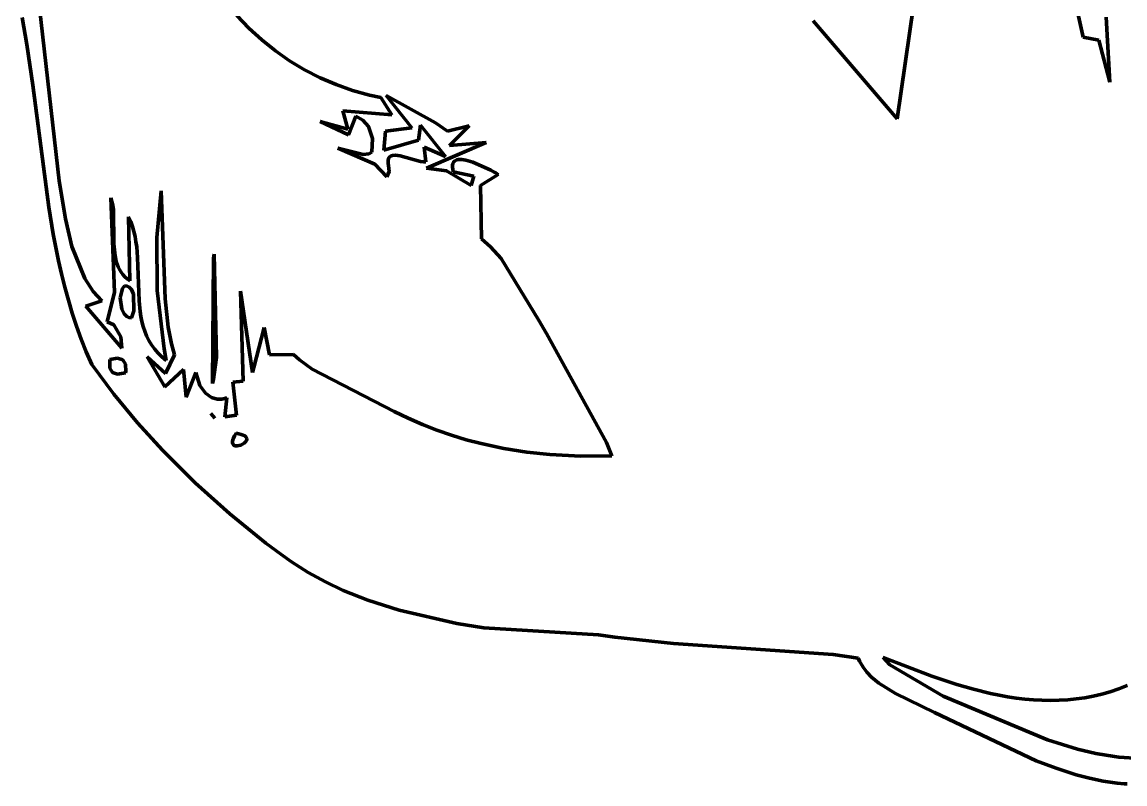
# Model space of a CAD drawing. Header units: millimetres. Extents: x 0 to 11.1, y 0 to 17.3.
# Drawn here: x 6.941 to 8.599, y 2.624 to 3.768 of the extents above; entities that cross this region are included whole.
import ezdxf

# ---------------------------------------------------------------- set-up
doc = ezdxf.new("R2010")
doc.units = ezdxf.units.MM
doc.layers.add('color#010101ff', color=7, linetype='CONTINUOUS', lineweight=100)
doc.layers.add('color#ffffffff', color=7, linetype='CONTINUOUS', lineweight=100)

msp = doc.modelspace()

# ---------------------------------------------------------------- linework, layer by layer
at = {"layer": 'color#010101ff'}
for p, q in [((8.5115, 3.859), (8.5365, 3.7456)), ((6.9675, 3.7895), (6.9971, 3.5297)), ((8.2567, 3.6228), (8.2814, 3.7927)), ((6.9485, 3.7345), (6.9414, 3.7749)), ((7.2823, 3.7589), (7.2641, 3.7779)), ((8.1304, 3.7698), (8.2567, 3.6228)), ((8.5765, 3.6781), (8.5711, 3.7754)), ((7.3017, 3.7413), (7.2823, 3.7589)), ((6.9575, 3.6736), (6.9485, 3.7345)), ((7.3221, 3.7249), (7.3017, 3.7413)), ((8.5365, 3.7456), (8.5598, 3.741)), ((8.5598, 3.741), (8.5765, 3.6781)), ((7.3436, 3.71), (7.3221, 3.7249)), ((7.366, 3.6965), (7.3436, 3.71)), ((7.3893, 3.6846), (7.366, 3.6965)), ((7.4133, 3.6742), (7.3893, 3.6846)), ((6.9814, 3.4902), (6.9575, 3.6736)), ((7.4381, 3.6656), (7.4133, 3.6742)), ((7.4635, 3.6586), (7.4381, 3.6656)), ((7.4807, 3.655), (7.4635, 3.6586)), ((7.497, 3.6287), (7.4807, 3.655)), ((7.5631, 3.617), (7.4888, 3.6578)), ((7.4888, 3.6578), (7.5271, 3.6092)), ((7.431, 3.6074), (7.4238, 3.6347)), ((7.4238, 3.6347), (7.497, 3.6287)), ((7.4323, 3.599), (7.3897, 3.619)), ((7.3897, 3.619), (7.431, 3.6074)), ((7.4429, 3.6267), (7.4323, 3.599)), ((7.4535, 3.6208), (7.4429, 3.6267)), ((7.4621, 3.6112), (7.4535, 3.6208)), ((7.5811, 3.6041), (7.5631, 3.617)), ((7.4681, 3.5932), (7.4621, 3.6112)), ((7.4877, 3.6041), (7.4853, 3.5756)), ((7.5271, 3.6092), (7.4877, 3.6041)), ((7.5371, 3.5908), (7.5402, 3.6135)), ((7.5402, 3.6135), (7.5779, 3.5664)), ((7.6134, 3.6123), (7.5811, 3.6041)), ((7.5841, 3.583), (7.6134, 3.6123)), ((7.4672, 3.5727), (7.4681, 3.5932)), ((7.4853, 3.5756), (7.5371, 3.5908)), ((7.5495, 3.5485), (7.6388, 3.5872)), ((7.6388, 3.5872), (7.5841, 3.583)), ((7.4716, 3.5549), (7.416, 3.5786)), ((7.416, 3.5786), (7.454, 3.569)), ((7.454, 3.569), (7.4625, 3.5701)), ((7.4625, 3.5701), (7.4672, 3.5727)), ((7.4938, 3.5656), (7.4927, 3.5643)), ((7.4951, 3.5666), (7.4938, 3.5656)), ((7.4966, 3.5673), (7.4951, 3.5666)), ((7.4984, 3.5678), (7.4966, 3.5673)), ((7.5025, 3.568), (7.4984, 3.5678)), ((7.5099, 3.567), (7.5025, 3.568)), ((7.5401, 3.5588), (7.5099, 3.567)), ((7.5779, 3.5664), (7.5459, 3.5801)), ((7.5459, 3.5801), (7.5484, 3.5582)), ((7.4896, 3.5356), (7.4716, 3.5549)), ((7.4916, 3.5607), (7.4915, 3.5584)), ((7.4915, 3.5584), (7.4918, 3.5557)), ((7.492, 3.5627), (7.4916, 3.5607)), ((7.4918, 3.5557), (7.4924, 3.5526)), ((7.4927, 3.5643), (7.492, 3.5627)), ((7.4924, 3.5526), (7.493, 3.5438)), ((7.5446, 3.5582), (7.5401, 3.5588)), ((7.5484, 3.5582), (7.5446, 3.5582)), ((7.5793, 3.5446), (7.5495, 3.5485)), ((7.5884, 3.5533), (7.5883, 3.5504)), ((7.5883, 3.5504), (7.5887, 3.5471)), ((7.5889, 3.5557), (7.5884, 3.5533)), ((7.5898, 3.5576), (7.5889, 3.5557)), ((7.5912, 3.5592), (7.5898, 3.5576)), ((7.5928, 3.5604), (7.5912, 3.5592)), ((7.5948, 3.5612), (7.5928, 3.5604)), ((7.5971, 3.5617), (7.5948, 3.5612)), ((7.5997, 3.5619), (7.5971, 3.5617)), ((7.6025, 3.5618), (7.5997, 3.5619)), ((7.6086, 3.5608), (7.6025, 3.5618)), ((7.6188, 3.5578), (7.6086, 3.5608)), ((7.6458, 3.5457), (7.6188, 3.5578)), ((7.493, 3.5438), (7.4896, 3.5356)), ((7.6166, 3.5227), (7.5793, 3.5446)), ((7.5887, 3.5471), (7.5896, 3.5432)), ((7.5896, 3.5432), (7.6206, 3.5369)), ((7.6206, 3.5369), (7.6166, 3.5227)), ((7.6305, 3.5227), (7.6573, 3.5393)), ((7.6512, 3.5428), (7.6458, 3.5457)), ((7.6535, 3.5415), (7.6512, 3.5428)), ((7.6556, 3.5403), (7.6535, 3.5415)), ((7.6573, 3.5393), (7.6556, 3.5403)), ((6.9971, 3.5297), (7.0065, 3.4724)), ((7.1438, 3.4444), (7.1505, 3.5147)), ((7.1505, 3.5147), (7.1565, 3.3524)), ((7.6319, 3.4426), (7.6305, 3.5227)), ((7.0804, 3.3625), (7.0749, 3.504)), ((7.0749, 3.504), (7.0773, 3.4953)), ((6.9882, 3.4498), (6.9814, 3.4902)), ((7.0773, 3.4953), (7.0788, 3.4864)), ((7.0788, 3.4864), (7.0795, 3.435)), ((7.0065, 3.4724), (7.0164, 3.4311)), ((7.1033, 3.3793), (7.1016, 3.4758)), ((7.1016, 3.4758), (7.1047, 3.4686)), ((7.1047, 3.4686), (7.1074, 3.4613)), ((6.992, 3.4297), (6.9882, 3.4498)), ((7.1074, 3.4613), (7.1095, 3.4537)), ((7.1095, 3.4537), (7.1113, 3.4461)), ((7.0795, 3.435), (7.0811, 3.417)), ((7.1113, 3.4461), (7.1126, 3.4382)), ((7.1126, 3.4382), (7.1137, 3.4303)), ((7.1445, 3.365), (7.1438, 3.4444)), ((7.6455, 3.4305), (7.6319, 3.4426)), ((6.9961, 3.4097), (6.992, 3.4297)), ((7.0164, 3.4311), (7.0355, 3.3831)), ((7.0811, 3.417), (7.083, 3.4085)), ((7.1137, 3.4303), (7.1151, 3.4143)), ((7.2289, 3.413), (7.23, 3.4196)), ((7.23, 3.4196), (7.2339, 3.2648)), ((7.6614, 3.4128), (7.6455, 3.4305)), ((7.0007, 3.3898), (6.9961, 3.4097)), ((7.083, 3.4085), (7.086, 3.4004)), ((7.086, 3.4004), (7.0879, 3.3965)), ((7.1151, 3.4143), (7.1172, 3.3492)), ((7.2278, 3.225), (7.2289, 3.413)), ((7.7177, 3.3208), (7.6614, 3.4128)), ((7.0056, 3.37), (7.0007, 3.3898)), ((7.0355, 3.3831), (7.0483, 3.3634)), ((7.0879, 3.3965), (7.0902, 3.3927)), ((7.0902, 3.3927), (7.0928, 3.3891)), ((7.0928, 3.3891), (7.0959, 3.3857)), ((7.0959, 3.3857), (7.0994, 3.3824)), ((7.0994, 3.3824), (7.1033, 3.3793)), ((7.011, 3.3503), (7.0056, 3.37)), ((7.0926, 3.3677), (7.089, 3.3538)), ((7.0956, 3.3721), (7.0926, 3.3677)), ((7.0993, 3.3714), (7.0956, 3.3721)), ((7.1023, 3.3698), (7.0993, 3.3714)), ((7.1059, 3.3662), (7.1023, 3.3698)), ((7.109, 3.3595), (7.1059, 3.3662)), ((7.0169, 3.3307), (7.011, 3.3503)), ((7.0611, 3.3492), (7.0374, 3.3416)), ((7.0483, 3.3634), (7.0611, 3.3492)), ((7.0694, 3.318), (7.0804, 3.3625)), ((7.089, 3.3538), (7.0911, 3.3367)), ((7.1092, 3.3342), (7.109, 3.3595)), ((7.1172, 3.3492), (7.1187, 3.3335)), ((7.1549, 3.2774), (7.1445, 3.365)), ((7.1565, 3.3524), (7.1612, 3.31)), ((7.2735, 3.2285), (7.2696, 3.364)), ((7.2696, 3.364), (7.2879, 3.2415)), ((7.0374, 3.3416), (7.0916, 3.2782)), ((7.0911, 3.3367), (7.0948, 3.3298)), ((7.1058, 3.3238), (7.1092, 3.3342)), ((7.1187, 3.3335), (7.1199, 3.3258)), ((7.0233, 3.3112), (7.0169, 3.3307)), ((7.0791, 3.3134), (7.0694, 3.318)), ((7.0948, 3.3298), (7.0988, 3.3261)), ((7.0988, 3.3261), (7.1021, 3.3245)), ((7.1021, 3.3245), (7.1058, 3.3238)), ((7.1199, 3.3258), (7.1215, 3.3183)), ((7.1215, 3.3183), (7.1234, 3.3109)), ((7.7299, 3.3002), (7.7177, 3.3208)), ((7.0303, 3.2919), (7.0233, 3.3112)), ((7.0899, 3.2951), (7.0791, 3.3134)), ((7.1234, 3.3109), (7.1257, 3.3037)), ((7.1257, 3.3037), (7.1286, 3.2967)), ((7.1612, 3.31), (7.1661, 3.2848)), ((7.2899, 3.2494), (7.3054, 3.3092)), ((7.3054, 3.3092), (7.3133, 3.2684)), ((7.8199, 3.1366), (7.7299, 3.3002)), ((7.0379, 3.2728), (7.0303, 3.2919)), ((7.0916, 3.2782), (7.0899, 3.2951)), ((7.1286, 3.2967), (7.1319, 3.29)), ((7.1319, 3.29), (7.1358, 3.2834)), ((7.1358, 3.2834), (7.1404, 3.2772)), ((7.1661, 3.2848), (7.1704, 3.2681)), ((7.0462, 3.2538), (7.0379, 3.2728)), ((7.1404, 3.2772), (7.1456, 3.2711)), ((7.1456, 3.2711), (7.1515, 3.2654)), ((7.1582, 3.26), (7.1549, 3.2774)), ((7.1704, 3.2681), (7.157, 3.2402)), ((7.3133, 3.2684), (7.3493, 3.2689)), ((7.3493, 3.2689), (7.3584, 3.261)), ((7.0795, 3.2092), (7.0462, 3.2538)), ((7.0734, 3.2614), (7.0731, 3.2594)), ((7.0731, 3.2594), (7.0731, 3.2484)), ((7.085, 3.2634), (7.0734, 3.2614)), ((7.0929, 3.261), (7.085, 3.2634)), ((7.0969, 3.2542), (7.0929, 3.261)), ((7.0972, 3.2431), (7.0969, 3.2542)), ((7.157, 3.2402), (7.1293, 3.2653)), ((7.1293, 3.2653), (7.1559, 3.22)), ((7.1515, 3.2654), (7.1582, 3.26)), ((7.2339, 3.2648), (7.2292, 3.2316)), ((7.2879, 3.2415), (7.2899, 3.2494)), ((7.3584, 3.261), (7.3777, 3.2469)), ((7.0731, 3.2484), (7.0771, 3.2417)), ((7.0771, 3.2417), (7.085, 3.2393)), ((7.085, 3.2393), (7.0969, 3.2411)), ((7.0969, 3.2411), (7.0972, 3.2431)), ((7.1559, 3.22), (7.1841, 3.2465)), ((7.1841, 3.2465), (7.188, 3.2049)), ((7.188, 3.2049), (7.2026, 3.2418)), ((7.2026, 3.2418), (7.2088, 3.222)), ((7.3777, 3.2469), (7.5009, 3.1834)), ((7.2088, 3.222), (7.217, 3.2105)), ((7.2292, 3.2316), (7.2278, 3.225)), ((7.2583, 3.227), (7.2735, 3.2285)), ((7.2638, 3.1774), (7.2583, 3.227)), ((7.1149, 3.1662), (7.0795, 3.2092)), ((7.217, 3.2105), (7.2261, 3.2042)), ((7.2261, 3.2042), (7.2346, 3.2018)), ((7.2346, 3.2018), (7.2417, 3.2018)), ((7.2417, 3.2018), (7.2494, 3.2035)), ((7.2494, 3.2035), (7.246, 3.1751)), ((7.5009, 3.1834), (7.5218, 3.1731)), ((7.2252, 3.1803), (7.2288, 3.1761)), ((7.2313, 3.1732), (7.2252, 3.1803)), ((7.2288, 3.1761), (7.2313, 3.1732)), ((7.246, 3.1751), (7.2638, 3.1774)), ((7.5218, 3.1731), (7.5431, 3.1636)), ((7.1524, 3.125), (7.1149, 3.1662)), ((7.263, 3.1504), (7.2608, 3.1466)), ((7.2673, 3.1496), (7.263, 3.1504)), ((7.5431, 3.1636), (7.5648, 3.1551)), ((7.5648, 3.1551), (7.5867, 3.1475)), ((7.2583, 3.1405), (7.2578, 3.1381)), ((7.2578, 3.1381), (7.2578, 3.1361)), ((7.2578, 3.1361), (7.2582, 3.1345)), ((7.2582, 3.1345), (7.259, 3.1332)), ((7.2592, 3.1433), (7.2583, 3.1405)), ((7.2608, 3.1466), (7.2592, 3.1433)), ((7.2709, 3.1486), (7.2673, 3.1496)), ((7.2703, 3.1328), (7.2754, 3.1357)), ((7.2738, 3.1476), (7.2709, 3.1486)), ((7.276, 3.1464), (7.2738, 3.1476)), ((7.2754, 3.1357), (7.2779, 3.1382)), ((7.2776, 3.1451), (7.276, 3.1464)), ((7.2786, 3.1437), (7.2776, 3.1451)), ((7.2779, 3.1382), (7.2787, 3.1396)), ((7.2791, 3.1424), (7.2786, 3.1437)), ((7.2787, 3.1396), (7.2791, 3.141)), ((7.2791, 3.141), (7.2791, 3.1424)), ((7.5867, 3.1475), (7.609, 3.1408)), ((7.609, 3.1408), (7.6315, 3.1349)), ((7.6315, 3.1349), (7.6656, 3.1277)), ((7.8279, 3.1165), (7.8199, 3.1366)), ((7.2018, 3.0758), (7.1524, 3.125)), ((7.259, 3.1332), (7.2601, 3.1323)), ((7.2601, 3.1323), (7.2615, 3.1317)), ((7.2615, 3.1317), (7.2631, 3.1315)), ((7.2631, 3.1315), (7.2648, 3.1314)), ((7.2648, 3.1314), (7.2703, 3.1328)), ((7.6656, 3.1277), (7.7001, 3.1223)), ((7.7001, 3.1223), (7.7349, 3.1186)), ((7.7349, 3.1186), (7.7814, 3.1162)), ((7.7814, 3.1162), (7.8279, 3.1165)), ((7.2537, 3.0293), (7.2018, 3.0758)), ((7.3079, 2.9856), (7.2537, 3.0293)), ((7.3302, 2.9689), (7.3079, 2.9856)), ((7.3463, 2.9573), (7.3302, 2.9689)), ((7.3714, 2.9414), (7.3463, 2.9573)), ((7.3974, 2.9271), (7.3714, 2.9414)), ((7.4241, 2.9144), (7.3974, 2.9271)), ((7.4609, 2.8996), (7.4241, 2.9144)), ((7.508, 2.8845), (7.4609, 2.8996)), ((7.5949, 2.8647), (7.508, 2.8845)), ((7.6355, 2.8583), (7.5949, 2.8647)), ((7.8077, 2.8474), (7.6355, 2.8583)), ((7.8322, 2.8439), (7.8077, 2.8474)), ((7.9204, 2.8348), (7.8322, 2.8439)), ((8.1605, 2.818), (7.9204, 2.8348)), ((8.198, 2.8127), (8.1605, 2.818)), ((8.2003, 2.808), (8.198, 2.8127)), ((8.2055, 2.7992), (8.2003, 2.808)), ((8.3088, 2.7856), (8.2358, 2.8138)), ((8.2358, 2.8138), (8.2459, 2.8028)), ((8.2459, 2.8028), (8.3261, 2.7557)), ((8.2114, 2.7914), (8.2055, 2.7992)), ((8.218, 2.7842), (8.2114, 2.7914)), ((8.3463, 2.7731), (8.3088, 2.7856)), ((8.2291, 2.7748), (8.218, 2.7842)), ((8.2543, 2.7593), (8.2291, 2.7748)), ((8.3717, 2.7658), (8.3463, 2.7731)), ((8.6025, 2.7715), (8.5898, 2.7665)), ((8.3127, 2.7311), (8.2543, 2.7593)), ((8.3261, 2.7557), (8.4828, 2.6899)), ((8.3972, 2.7596), (8.3717, 2.7658)), ((8.4101, 2.7569), (8.3972, 2.7596)), ((8.4229, 2.7546), (8.4101, 2.7569)), ((8.4358, 2.7527), (8.4229, 2.7546)), ((8.4487, 2.7511), (8.4358, 2.7527)), ((8.5389, 2.7532), (8.526, 2.7513)), ((8.5517, 2.7556), (8.5389, 2.7532)), ((8.5644, 2.7586), (8.5517, 2.7556)), ((8.5772, 2.7622), (8.5644, 2.7586)), ((8.5898, 2.7665), (8.5772, 2.7622)), ((8.4616, 2.75), (8.4487, 2.7511)), ((8.4745, 2.7493), (8.4616, 2.75)), ((8.4874, 2.7491), (8.4745, 2.7493)), ((8.5003, 2.7493), (8.4874, 2.7491)), ((8.5132, 2.75), (8.5003, 2.7493)), ((8.526, 2.7513), (8.5132, 2.75)), ((8.466, 2.6586), (8.3127, 2.7311)), ((8.4828, 2.6899), (8.5278, 2.676)), ((8.5278, 2.676), (8.5554, 2.6696)), ((8.5554, 2.6696), (8.5834, 2.6649)), ((8.4956, 2.6472), (8.466, 2.6586)), ((8.5834, 2.6649), (8.5898, 2.6641)), ((8.5898, 2.6641), (8.6215, 2.662)), ((8.5257, 2.6375), (8.4956, 2.6472)), ((8.5461, 2.6322), (8.5257, 2.6375)), ((8.5667, 2.6279), (8.5461, 2.6322)), ((8.5772, 2.6262), (8.5667, 2.6279)), ((8.5877, 2.6248), (8.5772, 2.6262)), ((8.5983, 2.6238), (8.5877, 2.6248)), ((8.6028, 2.6237), (8.5983, 2.6238))]:
    msp.add_line(p, q, dxfattribs=at)
at = {"layer": 'color#ffffffff'}
for p, q in [((8.5365, 3.7456), (8.5115, 3.859)), ((6.9971, 3.5297), (6.9675, 3.7895)), ((8.2814, 3.7927), (8.2567, 3.6228)), ((6.9414, 3.7749), (6.9485, 3.7345)), ((7.2641, 3.7779), (7.2823, 3.7589)), ((8.2567, 3.6228), (8.1304, 3.7698)), ((8.5711, 3.7754), (8.5765, 3.6781)), ((7.2823, 3.7589), (7.3017, 3.7413)), ((6.9485, 3.7345), (6.9575, 3.6736)), ((7.3017, 3.7413), (7.3221, 3.7249)), ((8.5598, 3.741), (8.5365, 3.7456)), ((8.5765, 3.6781), (8.5598, 3.741)), ((7.3221, 3.7249), (7.3436, 3.71)), ((7.3436, 3.71), (7.366, 3.6965)), ((7.366, 3.6965), (7.3893, 3.6846)), ((7.3893, 3.6846), (7.4133, 3.6742)), ((6.9575, 3.6736), (6.9814, 3.4902)), ((7.4133, 3.6742), (7.4381, 3.6656)), ((7.4381, 3.6656), (7.4635, 3.6586)), ((7.4635, 3.6586), (7.4807, 3.655)), ((7.4807, 3.655), (7.497, 3.6287)), ((7.5271, 3.6092), (7.4888, 3.6578)), ((7.4888, 3.6578), (7.5631, 3.617)), ((7.497, 3.6287), (7.4238, 3.6347)), ((7.4238, 3.6347), (7.431, 3.6074)), ((7.431, 3.6074), (7.3897, 3.619)), ((7.3897, 3.619), (7.4323, 3.599)), ((7.4323, 3.599), (7.4429, 3.6267)), ((7.4429, 3.6267), (7.4535, 3.6208)), ((7.4535, 3.6208), (7.4621, 3.6112)), ((7.5631, 3.617), (7.5811, 3.6041)), ((7.4621, 3.6112), (7.4681, 3.5932)), ((7.4853, 3.5756), (7.4877, 3.6041)), ((7.4877, 3.6041), (7.5271, 3.6092)), ((7.5402, 3.6135), (7.5371, 3.5908)), ((7.5779, 3.5664), (7.5402, 3.6135)), ((7.5811, 3.6041), (7.6134, 3.6123)), ((7.6134, 3.6123), (7.5841, 3.583)), ((7.4681, 3.5932), (7.4672, 3.5727)), ((7.5371, 3.5908), (7.4853, 3.5756)), ((7.6388, 3.5872), (7.5495, 3.5485)), ((7.5841, 3.583), (7.6388, 3.5872)), ((7.454, 3.569), (7.416, 3.5786)), ((7.416, 3.5786), (7.4716, 3.5549)), ((7.4625, 3.5701), (7.454, 3.569)), ((7.4672, 3.5727), (7.4625, 3.5701)), ((7.4927, 3.5643), (7.4938, 3.5656)), ((7.4938, 3.5656), (7.4951, 3.5666)), ((7.4951, 3.5666), (7.4966, 3.5673)), ((7.4966, 3.5673), (7.4984, 3.5678)), ((7.4984, 3.5678), (7.5025, 3.568)), ((7.5025, 3.568), (7.5099, 3.567)), ((7.5099, 3.567), (7.5401, 3.5588)), ((7.5484, 3.5582), (7.5459, 3.5801)), ((7.5459, 3.5801), (7.5779, 3.5664)), ((7.4716, 3.5549), (7.4896, 3.5356)), ((7.4915, 3.5584), (7.4916, 3.5607)), ((7.4918, 3.5557), (7.4915, 3.5584)), ((7.4916, 3.5607), (7.492, 3.5627)), ((7.4924, 3.5526), (7.4918, 3.5557)), ((7.492, 3.5627), (7.4927, 3.5643)), ((7.493, 3.5438), (7.4924, 3.5526)), ((7.5401, 3.5588), (7.5446, 3.5582)), ((7.5446, 3.5582), (7.5484, 3.5582)), ((7.5495, 3.5485), (7.5793, 3.5446)), ((7.5883, 3.5504), (7.5884, 3.5533)), ((7.5887, 3.5471), (7.5883, 3.5504)), ((7.5884, 3.5533), (7.5889, 3.5557)), ((7.5889, 3.5557), (7.5898, 3.5576)), ((7.5898, 3.5576), (7.5912, 3.5592)), ((7.5912, 3.5592), (7.5928, 3.5604)), ((7.5928, 3.5604), (7.5948, 3.5612)), ((7.5948, 3.5612), (7.5971, 3.5617)), ((7.5971, 3.5617), (7.5997, 3.5619)), ((7.5997, 3.5619), (7.6025, 3.5618)), ((7.6025, 3.5618), (7.6086, 3.5608)), ((7.6086, 3.5608), (7.6188, 3.5578)), ((7.6188, 3.5578), (7.6458, 3.5457)), ((7.4896, 3.5356), (7.493, 3.5438)), ((7.5793, 3.5446), (7.6166, 3.5227)), ((7.5896, 3.5432), (7.5887, 3.5471)), ((7.6206, 3.5369), (7.5896, 3.5432)), ((7.6166, 3.5227), (7.6206, 3.5369)), ((7.6573, 3.5393), (7.6305, 3.5227)), ((7.6458, 3.5457), (7.6512, 3.5428)), ((7.6512, 3.5428), (7.6535, 3.5415)), ((7.6535, 3.5415), (7.6556, 3.5403)), ((7.6556, 3.5403), (7.6573, 3.5393)), ((7.0065, 3.4724), (6.9971, 3.5297)), ((7.1505, 3.5147), (7.1438, 3.4444)), ((7.1565, 3.3524), (7.1505, 3.5147)), ((7.6305, 3.5227), (7.6319, 3.4426)), ((7.0773, 3.4953), (7.0749, 3.504)), ((7.0749, 3.504), (7.0804, 3.3625)), ((6.9814, 3.4902), (6.9882, 3.4498)), ((7.0788, 3.4864), (7.0773, 3.4953)), ((7.0795, 3.435), (7.0788, 3.4864)), ((7.0164, 3.4311), (7.0065, 3.4724)), ((7.1047, 3.4686), (7.1016, 3.4758)), ((7.1016, 3.4758), (7.1033, 3.3793)), ((7.1074, 3.4613), (7.1047, 3.4686)), ((6.9882, 3.4498), (6.992, 3.4297)), ((7.1095, 3.4537), (7.1074, 3.4613)), ((7.1113, 3.4461), (7.1095, 3.4537)), ((7.0811, 3.417), (7.0795, 3.435)), ((7.1126, 3.4382), (7.1113, 3.4461)), ((7.1137, 3.4303), (7.1126, 3.4382)), ((7.1438, 3.4444), (7.1445, 3.365)), ((7.6319, 3.4426), (7.6455, 3.4305)), ((6.992, 3.4297), (6.9961, 3.4097)), ((7.0355, 3.3831), (7.0164, 3.4311)), ((7.083, 3.4085), (7.0811, 3.417)), ((7.1151, 3.4143), (7.1137, 3.4303)), ((7.23, 3.4196), (7.2289, 3.413)), ((7.2339, 3.2648), (7.23, 3.4196)), ((7.6455, 3.4305), (7.6614, 3.4128)), ((6.9961, 3.4097), (7.0007, 3.3898)), ((7.086, 3.4004), (7.083, 3.4085)), ((7.0879, 3.3965), (7.086, 3.4004)), ((7.1172, 3.3492), (7.1151, 3.4143)), ((7.2289, 3.413), (7.2278, 3.225)), ((7.6614, 3.4128), (7.7177, 3.3208)), ((7.0007, 3.3898), (7.0056, 3.37)), ((7.0483, 3.3634), (7.0355, 3.3831)), ((7.0902, 3.3927), (7.0879, 3.3965)), ((7.0928, 3.3891), (7.0902, 3.3927)), ((7.0959, 3.3857), (7.0928, 3.3891)), ((7.0994, 3.3824), (7.0959, 3.3857)), ((7.1033, 3.3793), (7.0994, 3.3824)), ((7.0056, 3.37), (7.011, 3.3503)), ((7.089, 3.3538), (7.0926, 3.3677)), ((7.0926, 3.3677), (7.0956, 3.3721)), ((7.0956, 3.3721), (7.0993, 3.3714)), ((7.0993, 3.3714), (7.1023, 3.3698)), ((7.1023, 3.3698), (7.1059, 3.3662)), ((7.1059, 3.3662), (7.109, 3.3595)), ((7.011, 3.3503), (7.0169, 3.3307)), ((7.0374, 3.3416), (7.0611, 3.3492)), ((7.0611, 3.3492), (7.0483, 3.3634)), ((7.0804, 3.3625), (7.0694, 3.318)), ((7.0911, 3.3367), (7.089, 3.3538)), ((7.109, 3.3595), (7.1092, 3.3342)), ((7.1187, 3.3335), (7.1172, 3.3492)), ((7.1445, 3.365), (7.1549, 3.2774)), ((7.1612, 3.31), (7.1565, 3.3524)), ((7.2879, 3.2415), (7.2696, 3.364)), ((7.2696, 3.364), (7.2735, 3.2285)), ((7.0916, 3.2782), (7.0374, 3.3416)), ((7.0948, 3.3298), (7.0911, 3.3367)), ((7.1092, 3.3342), (7.1058, 3.3238)), ((7.1199, 3.3258), (7.1187, 3.3335)), ((7.0169, 3.3307), (7.0233, 3.3112)), ((7.0694, 3.318), (7.0791, 3.3134)), ((7.0988, 3.3261), (7.0948, 3.3298)), ((7.1021, 3.3245), (7.0988, 3.3261)), ((7.1058, 3.3238), (7.1021, 3.3245)), ((7.1215, 3.3183), (7.1199, 3.3258)), ((7.1234, 3.3109), (7.1215, 3.3183)), ((7.7177, 3.3208), (7.7299, 3.3002)), ((7.0233, 3.3112), (7.0303, 3.2919)), ((7.0791, 3.3134), (7.0899, 3.2951)), ((7.1257, 3.3037), (7.1234, 3.3109)), ((7.1286, 3.2967), (7.1257, 3.3037)), ((7.1661, 3.2848), (7.1612, 3.31)), ((7.3054, 3.3092), (7.2899, 3.2494)), ((7.3133, 3.2684), (7.3054, 3.3092)), ((7.7299, 3.3002), (7.8199, 3.1366)), ((7.0303, 3.2919), (7.0379, 3.2728)), ((7.0899, 3.2951), (7.0916, 3.2782)), ((7.1319, 3.29), (7.1286, 3.2967)), ((7.1358, 3.2834), (7.1319, 3.29)), ((7.1404, 3.2772), (7.1358, 3.2834)), ((7.1704, 3.2681), (7.1661, 3.2848)), ((7.0379, 3.2728), (7.0462, 3.2538)), ((7.1456, 3.2711), (7.1404, 3.2772)), ((7.1515, 3.2654), (7.1456, 3.2711)), ((7.1549, 3.2774), (7.1582, 3.26)), ((7.157, 3.2402), (7.1704, 3.2681)), ((7.3493, 3.2689), (7.3133, 3.2684)), ((7.3584, 3.261), (7.3493, 3.2689)), ((7.0462, 3.2538), (7.0795, 3.2092)), ((7.0731, 3.2594), (7.0734, 3.2614)), ((7.0731, 3.2484), (7.0731, 3.2594)), ((7.0734, 3.2614), (7.085, 3.2634)), ((7.085, 3.2634), (7.0929, 3.261)), ((7.0929, 3.261), (7.0969, 3.2542)), ((7.0969, 3.2542), (7.0972, 3.2431)), ((7.1559, 3.22), (7.1293, 3.2653)), ((7.1293, 3.2653), (7.157, 3.2402)), ((7.1582, 3.26), (7.1515, 3.2654)), ((7.2292, 3.2316), (7.2339, 3.2648)), ((7.2899, 3.2494), (7.2879, 3.2415)), ((7.3777, 3.2469), (7.3584, 3.261)), ((7.0771, 3.2417), (7.0731, 3.2484)), ((7.085, 3.2393), (7.0771, 3.2417)), ((7.0969, 3.2411), (7.085, 3.2393)), ((7.0972, 3.2431), (7.0969, 3.2411)), ((7.1841, 3.2465), (7.1559, 3.22)), ((7.188, 3.2049), (7.1841, 3.2465)), ((7.2026, 3.2418), (7.188, 3.2049)), ((7.2088, 3.222), (7.2026, 3.2418)), ((7.5009, 3.1834), (7.3777, 3.2469)), ((7.217, 3.2105), (7.2088, 3.222)), ((7.2278, 3.225), (7.2292, 3.2316)), ((7.2735, 3.2285), (7.2583, 3.227)), ((7.2583, 3.227), (7.2638, 3.1774)), ((7.0795, 3.2092), (7.1149, 3.1662)), ((7.2261, 3.2042), (7.217, 3.2105)), ((7.2346, 3.2018), (7.2261, 3.2042)), ((7.2417, 3.2018), (7.2346, 3.2018)), ((7.2494, 3.2035), (7.2417, 3.2018)), ((7.246, 3.1751), (7.2494, 3.2035)), ((7.5218, 3.1731), (7.5009, 3.1834)), ((7.2252, 3.1803), (7.2313, 3.1732)), ((7.2288, 3.1761), (7.2252, 3.1803)), ((7.2313, 3.1732), (7.2288, 3.1761)), ((7.2638, 3.1774), (7.246, 3.1751)), ((7.5431, 3.1636), (7.5218, 3.1731)), ((7.1149, 3.1662), (7.1524, 3.125)), ((7.2608, 3.1466), (7.263, 3.1504)), ((7.263, 3.1504), (7.2673, 3.1496)), ((7.5648, 3.1551), (7.5431, 3.1636)), ((7.5867, 3.1475), (7.5648, 3.1551)), ((7.2578, 3.1381), (7.2583, 3.1405)), ((7.2578, 3.1361), (7.2578, 3.1381)), ((7.2582, 3.1345), (7.2578, 3.1361)), ((7.259, 3.1332), (7.2582, 3.1345)), ((7.2583, 3.1405), (7.2592, 3.1433)), ((7.2592, 3.1433), (7.2608, 3.1466)), ((7.2673, 3.1496), (7.2709, 3.1486)), ((7.2754, 3.1357), (7.2703, 3.1328)), ((7.2709, 3.1486), (7.2738, 3.1476)), ((7.2738, 3.1476), (7.276, 3.1464)), ((7.2779, 3.1382), (7.2754, 3.1357)), ((7.276, 3.1464), (7.2776, 3.1451)), ((7.2776, 3.1451), (7.2786, 3.1437)), ((7.2787, 3.1396), (7.2779, 3.1382)), ((7.2786, 3.1437), (7.2791, 3.1424)), ((7.2791, 3.141), (7.2787, 3.1396)), ((7.2791, 3.1424), (7.2791, 3.141)), ((7.609, 3.1408), (7.5867, 3.1475)), ((7.6315, 3.1349), (7.609, 3.1408)), ((7.6656, 3.1277), (7.6315, 3.1349)), ((7.8199, 3.1366), (7.8279, 3.1165)), ((7.1524, 3.125), (7.2018, 3.0758)), ((7.2601, 3.1323), (7.259, 3.1332)), ((7.2615, 3.1317), (7.2601, 3.1323)), ((7.2631, 3.1315), (7.2615, 3.1317)), ((7.2648, 3.1314), (7.2631, 3.1315)), ((7.2703, 3.1328), (7.2648, 3.1314)), ((7.7001, 3.1223), (7.6656, 3.1277)), ((7.7349, 3.1186), (7.7001, 3.1223)), ((7.7814, 3.1162), (7.7349, 3.1186)), ((7.8279, 3.1165), (7.7814, 3.1162)), ((7.2018, 3.0758), (7.2537, 3.0293)), ((7.2537, 3.0293), (7.3079, 2.9856)), ((7.3079, 2.9856), (7.3302, 2.9689)), ((7.3302, 2.9689), (7.3463, 2.9573)), ((7.3463, 2.9573), (7.3714, 2.9414)), ((7.3714, 2.9414), (7.3974, 2.9271)), ((7.3974, 2.9271), (7.4241, 2.9144)), ((7.4241, 2.9144), (7.4609, 2.8996)), ((7.4609, 2.8996), (7.508, 2.8845)), ((7.508, 2.8845), (7.5949, 2.8647)), ((7.5949, 2.8647), (7.6355, 2.8583)), ((7.6355, 2.8583), (7.8077, 2.8474)), ((7.8077, 2.8474), (7.8322, 2.8439)), ((7.8322, 2.8439), (7.9204, 2.8348)), ((7.9204, 2.8348), (8.1605, 2.818)), ((8.1605, 2.818), (8.198, 2.8127)), ((8.198, 2.8127), (8.2003, 2.808)), ((8.2003, 2.808), (8.2055, 2.7992)), ((8.2459, 2.8028), (8.2358, 2.8138)), ((8.2358, 2.8138), (8.3088, 2.7856)), ((8.3261, 2.7557), (8.2459, 2.8028)), ((8.2055, 2.7992), (8.2114, 2.7914)), ((8.2114, 2.7914), (8.218, 2.7842)), ((8.3088, 2.7856), (8.3463, 2.7731)), ((8.218, 2.7842), (8.2291, 2.7748)), ((8.2291, 2.7748), (8.2543, 2.7593)), ((8.3463, 2.7731), (8.3717, 2.7658)), ((8.5898, 2.7665), (8.6025, 2.7715)), ((8.2543, 2.7593), (8.3127, 2.7311)), ((8.4828, 2.6899), (8.3261, 2.7557)), ((8.3717, 2.7658), (8.3972, 2.7596)), ((8.3972, 2.7596), (8.4101, 2.7569)), ((8.4101, 2.7569), (8.4229, 2.7546)), ((8.4229, 2.7546), (8.4358, 2.7527)), ((8.4358, 2.7527), (8.4487, 2.7511)), ((8.526, 2.7513), (8.5389, 2.7532)), ((8.5389, 2.7532), (8.5517, 2.7556)), ((8.5517, 2.7556), (8.5644, 2.7586)), ((8.5644, 2.7586), (8.5772, 2.7622)), ((8.5772, 2.7622), (8.5898, 2.7665)), ((8.4487, 2.7511), (8.4616, 2.75)), ((8.4616, 2.75), (8.4745, 2.7493)), ((8.4745, 2.7493), (8.4874, 2.7491)), ((8.4874, 2.7491), (8.5003, 2.7493)), ((8.5003, 2.7493), (8.5132, 2.75)), ((8.5132, 2.75), (8.526, 2.7513)), ((8.3127, 2.7311), (8.466, 2.6586)), ((8.5278, 2.676), (8.4828, 2.6899)), ((8.5554, 2.6696), (8.5278, 2.676)), ((8.5834, 2.6649), (8.5554, 2.6696)), ((8.466, 2.6586), (8.4956, 2.6472)), ((8.5898, 2.6641), (8.5834, 2.6649)), ((8.6215, 2.662), (8.5898, 2.6641)), ((8.4956, 2.6472), (8.5257, 2.6375)), ((8.5257, 2.6375), (8.5461, 2.6322)), ((8.5461, 2.6322), (8.5667, 2.6279)), ((8.5667, 2.6279), (8.5772, 2.6262)), ((8.5772, 2.6262), (8.5877, 2.6248)), ((8.5877, 2.6248), (8.5983, 2.6238)), ((8.5983, 2.6238), (8.6028, 2.6237))]:
    msp.add_line(p, q, dxfattribs=at)

doc.saveas('drawing.dxf')
